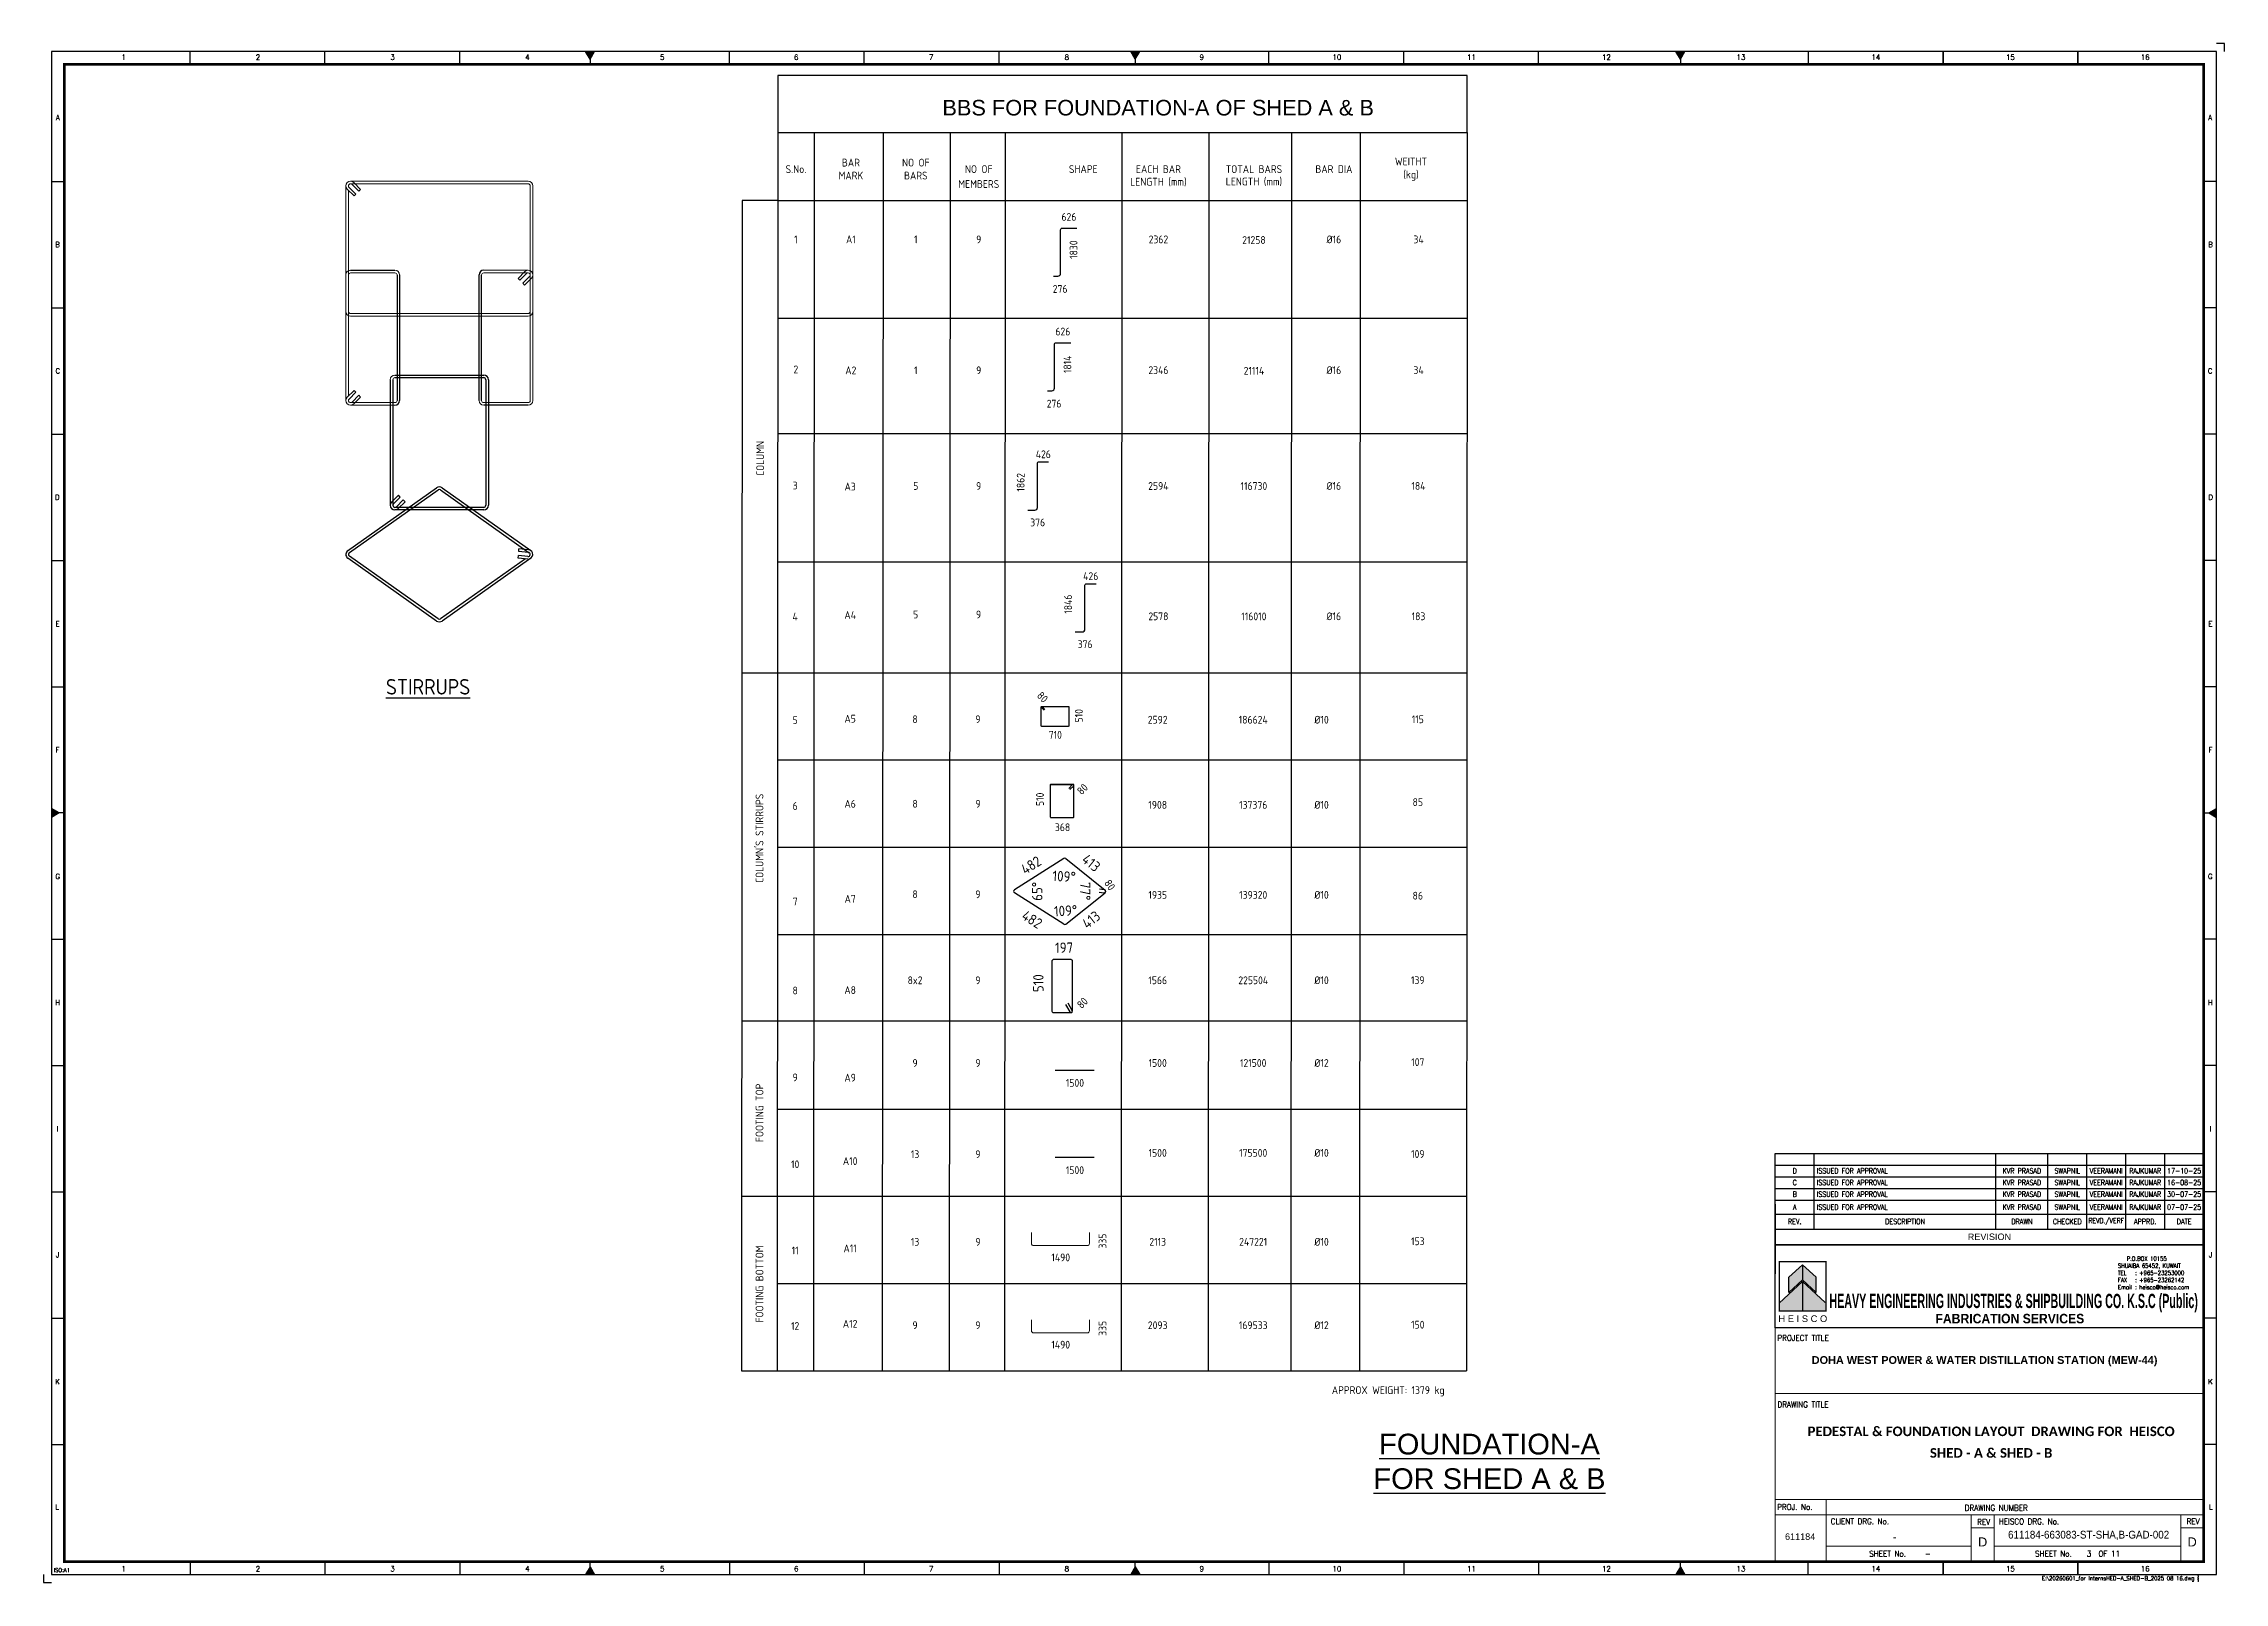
# Model space of a CAD drawing. Header units: millimetres. Extents: x -1055 to 11244, y -20673 to 2560.
# Drawn here: x 1846 to 2686, y 1149 to 1742 of the extents above; entities that cross this region are included whole.
import ezdxf
from ezdxf.enums import TextEntityAlignment as Align

# ---------------------------------------------------------------- set-up
doc = ezdxf.new("R2010")
doc.units = ezdxf.units.MM
for name, color, linetype in [('BORDER', 6, 'Continuous'), ('HEISCO', 7, 'Continuous'), ('TABLE', 4, 'Continuous')]:
    doc.layers.add(name, color=color, linetype=linetype)
doc.styles.add('ACISOTS', font='isocp.shx')
doc.styles.add('arial', font='arial.ttf')
doc.styles.add('HEISCO', font='ariblk.ttf')
doc.styles.add('HEISCO.', font='arial.ttf')
doc.styles.add('LOGO', font='ROMANS.SHX')
doc.styles.add('ROMANS', font='romans.shx', dxfattribs={"width": 0.8})
doc.styles.get("Standard").update_dxf_attribs({"font": 'arial.ttf'})

# ---------------------------------------------------------------- blocks, each defined once
blk = doc.blocks.new('A1B')
at = {"layer": 'BORDER', "color": 1}
for p, q in [((56.44, 585), (56.44, 590)), ((56.44, 585), (56.44, 590)), ((108.38, 585), (108.38, 590)), ((108.38, 585), (108.38, 590)), ((160.31, 585), (160.31, 590)), ((160.31, 585), (160.31, 590)), ((264.19, 585), (264.19, 590)), ((316.12, 585), (316.12, 590)), ((368.06, 585), (368.06, 590)), ((471.94, 585), (471.94, 590)), ((523.88, 585), (523.88, 590)), ((575.81, 585), (575.81, 590)), ((679.69, 590), (679.69, 585)), ((731.63, 590), (731.63, 585)), ((731.63, 585), (731.63, 590)), ((731.63, 590), (731.63, 585)), ((783.56, 590), (783.56, 585)), ((783.56, 585), (783.56, 590)), ((3, 539.83), (8, 539.83)), ((837, 539.83), (832, 539.83)), ((3, 491.17), (8, 491.17)), ((837, 491.17), (832, 491.17)), ((3, 442.5), (8, 442.5)), ((837, 442.5), (832, 442.5)), ((3, 393.84), (8, 393.84)), ((837, 393.84), (832, 393.84)), ((3, 345.17), (8, 345.17)), ((837, 345.17), (832, 345.17)), ((3, 247.84), (8, 247.84)), ((837, 247.84), (832, 247.84)), ((3, 199.17), (8, 199.17)), ((837, 199.17), (832, 199.17)), ((3, 150.51), (8, 150.51)), ((837, 150.51), (832, 150.51)), ((3, 101.84), (8, 101.84)), ((837, 101.84), (832, 101.84)), ((3, 53.17), (8, 53.17)), ((837, 53.17), (832, 53.17)), ((56.44, 8), (56.44, 3)), ((108.38, 8), (108.38, 3)), ((160.31, 8), (160.31, 3)), ((264.19, 8), (264.19, 3)), ((316.12, 8), (316.12, 3)), ((368.06, 8), (368.06, 3)), ((471.94, 8), (471.94, 3)), ((523.88, 8), (523.88, 3)), ((575.81, 8), (575.81, 3)), ((679.69, 3), (679.69, 8)), ((731.63, 3), (731.63, 8)), ((731.63, 8), (731.63, 3)), ((731.63, 3), (731.63, 8)), ((783.56, 3), (783.56, 8)), ((783.56, 8), (783.56, 3))]:
    blk.add_line(p, q, dxfattribs=at)
at = {"layer": 'BORDER'}
for p, q in [((210.5, 587), (208.77, 590)), ((210.5, 590), (210.5, 585)), ((210.5, 587), (212.23, 590)), ((420.5, 587), (418.77, 590)), ((420.5, 590), (420.5, 585)), ((420.5, 587), (422.23, 590)), ((630.5, 587), (628.77, 590)), ((630.5, 590), (630.5, 585)), ((630.5, 587), (632.23, 590)), ((210.5, 588), (210.5, 585)), ((210.5, 588), (210.5, 585)), ((420.5, 588), (420.5, 585)), ((6, 296.5), (3, 298.23)), ((8, 296.5), (3, 296.5)), ((6, 296.5), (3, 294.77)), ((832, 296.5), (837, 296.5)), ((834, 296.5), (837, 298.23)), ((834, 296.5), (837, 294.77)), ((210.5, 6), (208.77, 3)), ((210.5, 5), (210.5, 8)), ((210.5, 5), (210.5, 8)), ((210.5, 3), (210.5, 8)), ((210.5, 6), (212.23, 3)), ((420.5, 6), (418.77, 3)), ((420.5, 5), (420.5, 8)), ((420.5, 3), (420.5, 8)), ((420.5, 6), (422.23, 3)), ((630.5, 6), (628.77, 3)), ((630.5, 3), (630.5, 8)), ((630.5, 6), (632.23, 3))]:
    blk.add_line(p, q, dxfattribs=at)
blk.add_lwpolyline([(837, 3), (837, 590), (3, 590), (3, 3)], close=True, dxfattribs=at)
at = {"layer": 'BORDER', "color": 1}
for points in [[(840, 590), (840, 593), (837, 593)], [(0, 3), (0, 0), (3, 0)]]:
    blk.add_lwpolyline(points, dxfattribs=at)
at = {"layer": 'BORDER', "const_width": 1}
blk.add_lwpolyline([(8, 8), (832, 8), (832, 585), (8, 585)], close=True, dxfattribs=at)
at = {"layer": 'BORDER'}
for points in [[(212.23, 590), (208.77, 590), (210.5, 587)], [(422.23, 590), (418.77, 590), (420.5, 587)], [(632.23, 590), (628.77, 590), (630.5, 587)], [(3, 298.23), (3, 294.77), (6, 296.5)], [(837, 298.23), (837, 294.77), (834, 296.5)], [(212.23, 3), (208.77, 3), (210.5, 6)], [(422.23, 3), (418.77, 3), (420.5, 6)], [(632.23, 3), (628.77, 3), (630.5, 6)]]:
    blk.add_solid(points, dxfattribs=at)
at = {"color": 11, "insert": (830.38, 1.34), "char_height": 1.5, "width": 401.355, "attachment_point": 6, "style": 'ROMANS'}
blk.add_mtext('{\\W1;\\C1;E:\\20260601_for Interns\\SHED-A_SHED-B_2025 08 16.dwg }', dxfattribs=at)
at = {"layer": 'BORDER', "color": 1, "style": 'ROMANS'}
for s, height, p in [('1', 2, (30.81, 586.75)), ('2', 2, (82.56, 586.75)), ('3', 2, (134.41, 586.75)), ('4', 2, (186.37, 586.75)), ('5', 2, (238.32, 586.75)), ('6', 2, (289.89, 586.75)), ('7', 2, (341.88, 586.75)), ('8', 2, (394.13, 586.75)), ('9', 2, (446.1, 586.75)), ('10', 2, (498.13, 586.75)), ('11', 2, (549.97, 586.75)), ('12', 2, (601.96, 586.75)), ('13', 2, (653.79, 586.75)), ('14', 2, (705.77, 586.75)), ('15', 2, (757.56, 586.75)), ('16', 2, (809.48, 586.75)), ('A', 2, (5.48, 563.52)), ('A', 2, (834.52, 563.52)), ('B', 2, (5.35, 514.55)), ('B', 2, (834.65, 514.55)), ('C', 2, (5.49, 465.84)), ('C', 2, (834.51, 465.84)), ('D', 2, (5.25, 417.17)), ('D', 2, (834.75, 417.17)), ('E', 2, (5.39, 368.4)), ('E', 2, (834.61, 368.4)), ('F', 2, (5.34, 319.81)), ('F', 2, (834.66, 319.81)), ('G', 2, (5.44, 271.07)), ('G', 2, (834.56, 271.07)), ('H', 2, (5.43, 222.46)), ('H', 2, (834.57, 222.46)), ('I', 2, (5.31, 173.82)), ('I', 2, (834.69, 173.82)), ('J', 2, (5.33, 125.23)), ('J', 2, (834.67, 125.23)), ('K', 2, (5.38, 76.36)), ('K', 2, (834.62, 76.36)), ('L', 2, (5.2, 28.07)), ('L', 2, (834.8, 28.07)), ('ISO:A1', 1.5, (7.03, 4)), ('1', 2, (30.81, 4.25)), ('2', 2, (82.56, 4.25)), ('3', 2, (134.41, 4.25)), ('4', 2, (186.37, 4.25)), ('5', 2, (238.32, 4.25)), ('6', 2, (289.89, 4.25)), ('7', 2, (341.88, 4.25)), ('8', 2, (394.13, 4.25)), ('9', 2, (446.1, 4.25)), ('10', 2, (498.13, 4.25)), ('11', 2, (549.97, 4.25)), ('12', 2, (601.96, 4.25)), ('13', 2, (653.79, 4.25)), ('14', 2, (705.77, 4.25)), ('15', 2, (757.56, 4.25)), ('16', 2, (809.48, 4.25))]:
    blk.add_text(s, height=height, dxfattribs=at).set_placement(p, align=Align.CENTER)
blk = doc.blocks.new('A$7E97AAC96A')
at = {"color": 50, "lineweight": 0}
for p, q in [((1.8, 52), (70.2, 52)), ((1.8, 51), (70.2, 51)), ((2.37, 50.77), (4.98, 48.15)), ((3.07, 51.47), (5.69, 48.86)), ((0, 50.2), (0, 1.8)), ((0.53, 48.93), (3.14, 46.31)), ((1, 1.8), (1, 48.45)), ((1.23, 49.63), (3.85, 47.02)), ((3.14, 46.31), (3.85, 47.02)), ((4.98, 48.15), (5.69, 48.86)), ((71, 1.8), (71, 50.2)), ((72, 1.8), (72, 50.2)), ((1.8, 1), (70.2, 1)), ((1.8, 0), (70.2, 0))]:
    blk.add_line(p, q, dxfattribs=at)
at = {"color": 50, "lineweight": 0, "extrusion": (0, 0, -1)}
for centre, radius, start, end in [((-1.8, 50.2), 1.8, 315, 135), ((-1.8, 50.2), 0.8, 315, 135), ((-70.2, 50.2), 1.8, 90, 180), ((-70.2, 50.2), 0.8, 90, 180)]:
    blk.add_arc(centre, radius, start, end, dxfattribs=at)
at = {"color": 50, "lineweight": 0}
for centre, radius, start, end in [((1.8, 1.8), 1.8, 180, 270), ((1.8, 1.8), 0.8, 180, 270), ((70.2, 1.8), 0.8, 270, 0), ((70.2, 1.8), 1.8, 270, 0)]:
    blk.add_arc(centre, radius, start, end, dxfattribs=at)
blk = doc.blocks.new('A$7E97AA126EF')
at = {"color": 3}
for p, q in [((0.65, 27.39), (34.96, 51.67)), ((1.41, 26.7), (35.54, 50.85)), ((36.46, 50.85), (70.66, 26.65)), ((37.04, 51.67), (71.24, 27.47)), ((35.54, 1.15), (1.34, 25.35)), ((66.36, 24.53), (66.45, 25.53)), ((70.13, 25.2), (66.45, 25.53)), ((66.59, 27.12), (66.67, 28.12)), ((70.27, 26.8), (66.59, 27.12)), ((70.36, 27.79), (66.67, 28.12)), ((34.96, 0.33), (0.76, 24.53)), ((69.16, 24.28), (36.46, 1.15)), ((71.24, 24.53), (37.04, 0.33)), ((70.04, 24.21), (66.36, 24.53))]:
    blk.add_line(p, q, dxfattribs=at)
for centre, radius, start, end in [((36, 50.2), 1.8, 54.71669, 125.29028), ((36, 50.2), 0.8, 54.71669, 125.29028), ((1.8, 26), 1.8, 120.97914, 234.71669), ((1.8, 26), 0.8, 118.82166, 234.76902), ((70.2, 26), 1.8, 265, 85), ((70.2, 26), 0.8, 265, 85), ((36, 1.8), 1.8, 234.70972, 305.28331), ((36, 1.8), 0.8, 234.71669, 305.48653)]:
    blk.add_arc(centre, radius, start, end, dxfattribs=at)
blk = doc.blocks.new('A$7E97AA1C337D')
at = {"color": 4, "lineweight": 0}
for p, q in [((18.9, 52), (1.8, 52)), ((18.9, 51), (1.8, 51)), ((17.63, 51.47), (15.01, 48.86)), ((18.33, 50.77), (15.72, 48.15)), ((15.72, 48.15), (15.01, 48.86)), ((19.47, 49.63), (16.85, 47.02)), ((17.56, 46.31), (16.85, 47.02)), ((20.17, 48.93), (17.56, 46.31)), ((19.7, 1.8), (19.7, 48.45)), ((20.7, 50.2), (20.7, 1.8)), ((18.9, 1), (1.8, 1))]:
    blk.add_line(p, q, dxfattribs=at)
at = {"color": 4}
for p, q in [((0, 1.8), (0, 50.2)), ((1, 1.8), (1, 50.2)), ((18.9, 0), (1.8, 0))]:
    blk.add_line(p, q, dxfattribs=at)
blk.add_arc((1.8, 50.2), 1.8, 90, 180, dxfattribs=at)
at = {"color": 4, "lineweight": 0}
for centre, radius, start, end in [((1.8, 50.2), 0.8, 90, 180), ((1.8, 1.8), 1.8, 180, 270), ((1.8, 1.8), 0.8, 180, 270), ((18.9, 1.8), 0.8, 270, 0), ((18.9, 1.8), 1.8, 270, 0)]:
    blk.add_arc(centre, radius, start, end, dxfattribs=at)
at = {"color": 4, "lineweight": 0, "extrusion": (0, 0, -1)}
for radius in [1.8, 0.8]:
    blk.add_arc((-18.9, 50.2), radius, 45, 225, dxfattribs=at)
blk = doc.blocks.new('A$7E97AA2283C4')
at = {"color": 1}
for p, q in [((1.8, 52), (36, 52)), ((1.8, 51), (36, 51)), ((0, 50.2), (0, 1.8)), ((1, 50.2), (1, 1.8)), ((36.8, 50.2), (36.8, 1.8)), ((37.8, 50.2), (37.8, 1.8)), ((0.53, 3.07), (3.14, 5.69)), ((1.23, 2.37), (3.85, 4.98)), ((36, 1), (1.8, 1)), ((36, 0), (1.8, 0)), ((2.37, 1.23), (4.98, 3.85)), ((3.07, 0.53), (5.69, 3.14)), ((3.85, 4.98), (3.14, 5.69)), ((5.69, 3.14), (4.98, 3.85))]:
    blk.add_line(p, q, dxfattribs=at)
at = {"color": 1, "lineweight": 0}
for radius in [1.8, 0.8]:
    blk.add_arc((1.8, 50.2), radius, 90, 180, dxfattribs=at)
at = {"color": 1}
for centre, radius, start, end in [((36, 50.2), 1.8, 0, 90), ((36, 50.2), 0.8, 0, 90), ((1.8, 1.8), 1.8, 135, 315), ((1.8, 1.8), 0.8, 135, 315), ((36, 1.8), 1.8, 270, 0), ((36, 1.8), 0.8, 270, 0)]:
    blk.add_arc(centre, radius, start, end, dxfattribs=at)
blk = doc.blocks.new('A$C61D9601B')
at = {"layer": 'HEISCO'}
for color, points in [(34, [(5.84, -8.9), (5.84, -15.38), (11.66, -10.02), (11.66, -3.54)]), (40, [(11.66, -3.54), (11.66, -10.02), (17.48, -15.38), (17.48, -8.9)]), (142, [(1.66, -19.99), (1.66, -23.3), (11.66, -23.3), (11.66, -10.78)]), (138, [(11.66, -10.78), (11.66, -23.3), (21.66, -23.3), (21.66, -19.99)])]:
    blk.add_hatch(color=color, dxfattribs=at).paths.add_polyline_path(points)
blk.add_line((11.66, -10.78), (11.66, -23.3))
blk.add_line((11.66, -10.78), (11.66, -23.3))
at = {"layer": 'HEISCO', "color": 142, "true_color": 0x00a8e1}
blk.add_line((11.66, -10.78), (1.66, -19.99), dxfattribs=at)
at = {"layer": 'HEISCO', "color": 138, "true_color": 0x004961}
for q in [(11.66, -23.3), (21.38, -19.73), (11.66, -23.3)]:
    blk.add_line((11.66, -10.78), q, dxfattribs=at)
at = {"layer": 'HEISCO', "color": 142, "true_color": 0x00a8e1, "const_width": 0.559}
blk.add_lwpolyline([(21.66, -23.3), (21.66, -2.17), (1.66, -2.17), (1.66, -23.3)], close=True, dxfattribs=at)
at = {"layer": 'HEISCO', "color": 34, "true_color": 0xa85400}
blk.add_lwpolyline([(5.84, -8.9), (11.66, -3.54), (11.66, -10.02), (5.84, -15.38)], close=True, dxfattribs=at)
at = {"layer": 'HEISCO', "color": 40, "true_color": 0xffc038}
blk.add_lwpolyline([(17.48, -8.9), (11.66, -3.54), (11.66, -10.02), (17.48, -15.38)], close=True, dxfattribs=at)
at = {"layer": 'HEISCO', "color": 7, "linetype": 'Continuous', "style": 'HEISCO.'}
blk.add_text('H E I S C O', height=2.8666, dxfattribs=at).set_placement((11.77, -26.65), align=Align.MIDDLE_CENTER)
blk = doc.blocks.new('165-HEISCO')
at = {"layer": 'HEISCO', "color": 6}
blk.add_lwpolyline([(0, 32), (165, 32), (165, 0), (0, 0)], close=True, dxfattribs=at)
at = {"layer": 'HEISCO', "xscale": 0.9, "yscale": 0.9, "zscale": 0.9}
blk.add_blockref('A$C61D9601B', (0.03, 27.46), dxfattribs=at)
at = {"layer": 'HEISCO', "color": 7, "linetype": 'ByBlock', "style": 'HEISCO', "width": 0.471616}
blk.add_text('HEAVY ENGINEERING INDUSTRIES & SHIPBUILDING CO. K.S.C (Public)', height=5.5, dxfattribs=at).set_placement((20.87, 7.57), (162.79, 7.57), align=Align.FIT)
at = {"layer": 'HEISCO', "color": 7, "linetype": 'ByBlock', "style": 'HEISCO', "width": 0.8}
blk.add_text('FABRICATION SERVICES', height=3.6667, dxfattribs=at).set_placement((90.37, 3.51), align=Align.MIDDLE_CENTER)
at = {"layer": 'HEISCO', "color": 3, "insert": (131.98, 27.45), "char_height": 1.65, "width": 30.9183, "attachment_point": 1, "style": 'LOGO'}
blk.add_mtext('\\pxsm1,ql;   {\\W0.9;P.O.BOX 10155\\P\\pt3,4;SHUAIBA 65452, KUWAIT \\P\\pt4;TEL^I: +965-23253000 \\PFAX^I: +965-23262142 \\PEmail^I: heisco@heisco.com}', dxfattribs=at)
blk = doc.blocks.new('*T29013')
at = {"layer": 'TABLE', "color": 4}
for p, q in [((0, 35.16), (165, 35.16)), ((0, 0), (0, 35.16)), ((15, 6), (15, 35.16)), ((85, 6), (85, 35.16)), ((105, 6), (105, 35.16)), ((120, 6), (120, 35.16)), ((135, 6), (135, 35.16)), ((150, 6), (150, 35.16)), ((165, 0), (165, 35.16)), ((0, 11.77), (165, 11.77)), ((0, 6), (15, 6)), ((0, 0), (165, 0))]:
    blk.add_line(p, q, dxfattribs=at)
at = {"layer": 'TABLE', "color": 8}
for p, q in [((0, 30.66), (165, 30.66)), ((0, 26.16), (165, 26.16)), ((0, 21.66), (165, 21.66)), ((0, 17.16), (165, 17.16))]:
    blk.add_line(p, q, dxfattribs=at)
at = {"layer": 'TABLE', "color": 0, "lineweight": -2}
blk.add_line((15, 6), (165, 6), dxfattribs=at)
at = {"layer": 'TABLE', "color": 7}
for s, insert, char_height, width, attachment_point, style in [('D', (7.5, 28.41), 2, 13, 5, 'ROMANS'), ('ISSUED FOR APPROVAL', (16, 28.41), 2, 68, 4, 'ROMANS'), ('KVR PRASAD', (95, 28.41), 2, 18, 5, 'ROMANS'), ('SWAPNIL', (112.5, 28.41), 2, 13, 5, 'ROMANS'), ('VEERAMANI', (127.5, 28.41), 2, 13, 5, 'ROMANS'), ('RAJKUMAR', (142.5, 28.41), 2, 13, 5, 'ROMANS'), ('17-10-25', (157.5, 28.41), 2, 13, 5, 'ROMANS'), ('C', (7.5, 23.91), 2, 13, 5, 'ROMANS'), ('B', (7.5, 19.41), 2, 13, 5, 'ROMANS'), ('ISSUED FOR APPROVAL', (16, 23.91), 2, 68, 4, 'ROMANS'), ('ISSUED FOR APPROVAL', (16, 19.41), 2, 68, 4, 'ROMANS'), ('KVR PRASAD', (95, 23.91), 2, 18, 5, 'ROMANS'), ('KVR PRASAD', (95, 19.41), 2, 18, 5, 'ROMANS'), ('SWAPNIL', (112.5, 23.91), 2, 13, 5, 'ROMANS'), ('SWAPNIL', (112.5, 19.41), 2, 13, 5, 'ROMANS'), ('VEERAMANI', (127.5, 23.91), 2, 13, 5, 'ROMANS'), ('VEERAMANI', (127.5, 19.41), 2, 13, 5, 'ROMANS'), ('RAJKUMAR', (142.5, 23.91), 2, 13, 5, 'ROMANS'), ('RAJKUMAR', (142.5, 19.41), 2, 13, 5, 'ROMANS'), ('30-07-25', (157.5, 19.41), 2, 13, 5, 'ROMANS'), ('16-08-25', (157.5, 23.91), 2, 13, 5, 'ROMANS'), ('{\\W0.9;REV.}', (7.5, 8.89), 2, 13, 5, 'ROMANS'), ('{\\W0.9;DESCRIPTION}', (50, 8.89), 2, 68, 5, 'ROMANS'), ('{\\W0.9;DRAWN}', (95, 8.89), 2, 18, 5, 'ROMANS'), ('{\\W0.9;CHECKED}', (112.5, 8.89), 2, 13, 5, 'ROMANS'), ('{\\W0.7;REVD./VERF}', (127.5, 8.89), 2, 13, 5, 'ROMANS'), ('{\\W0.9;APPRD.}', (142.5, 8.89), 2, 13, 5, 'ROMANS'), ('{\\W0.9;DATE}', (157.5, 8.89), 2, 13, 5, 'ROMANS'), ('{\\C7;REVISION}', (82.5, 3), 2.5, 163, 5, 'arial')]:
    blk.add_mtext(s, dxfattribs=dict(at, insert=insert, char_height=char_height, width=width, attachment_point=attachment_point, style=style))
at = {"layer": 'TABLE', "color": 3, "char_height": 2, "style": 'ROMANS'}
for s, insert, width, attachment_point in [('A', (7.5, 14.46), 13, 5), ('ISSUED FOR APPROVAL', (16, 14.46), 68, 4), ('KVR PRASAD', (95, 14.46), 18, 5), ('SWAPNIL', (112.5, 14.46), 13, 5), ('VEERAMANI', (127.5, 14.46), 13, 5), ('RAJKUMAR', (142.5, 14.46), 13, 5), ('07-07-25', (157.5, 14.46), 13, 5)]:
    blk.add_mtext(s, dxfattribs=dict(at, insert=insert, width=width, attachment_point=attachment_point))

msp = doc.modelspace()

# ---------------------------------------------------------------- linework, layer by layer
for p, q in [((2128.630227, 1707.533844), (2128.342743, 1230.368753)), ((2128.630227, 1707.533844), (2394.095188, 1707.533844)), ((2142.589138, 1707.533844), (2142.301654, 1230.368753)), ((2169.111068, 1707.533844), (2168.823584, 1230.368753)), ((2194.935054, 1707.533844), (2194.64757, 1230.368753)), ((2216.170557, 1707.533844), (2215.883073, 1230.368753)), ((2261.108597, 1707.533844), (2260.821113, 1230.368753)), ((2294.59011, 1707.533844), (2294.302626, 1230.368753)), ((2326.43798, 1707.533844), (2326.150496, 1230.368753)), ((2352.95991, 1707.533844), (2352.672426, 1230.368753)), ((2394.095188, 1707.533844), (2393.807704, 1230.368753)), ((2114.857068, 1681.360886), (2114.569584, 1230.368753)), ((2128.630227, 1681.360886), (2114.857068, 1681.360886)), ((2128.630227, 1681.360886), (2394.095188, 1681.360886)), ((2128.604805, 1636.059639), (2394.069767, 1636.059639)), ((2128.604805, 1591.60706), (2394.069767, 1591.60706)), ((2128.604805, 1542.080614), (2394.069767, 1542.080614)), ((2114.569584, 1499.413049), (2393.807704, 1499.413049)), ((2128.342743, 1465.782512), (2393.807704, 1465.782512)), ((2128.342743, 1432.151975), (2393.807704, 1432.151975)), ((2238.804576, 1427.788787), (2219.704576, 1415.688787)), ((2239.558889, 1427.746935), (2254.658889, 1415.646935)), ((2238.804576, 1402.490609), (2219.704576, 1414.590609)), ((2239.558889, 1402.532461), (2254.658889, 1414.632461)), ((2254.195777, 1414.492172), (2252.354765, 1414.653239)), ((2254.309079, 1415.787225), (2252.468067, 1415.948292)), ((2128.342743, 1398.521438), (2393.807704, 1398.521438)), ((2114.569584, 1365.201694), (2393.807704, 1365.201694)), ((2235.441272, 1346.27763), (2250.441272, 1346.27763)), ((2128.342743, 1331.260364), (2393.807704, 1331.260364)), ((2235.441272, 1312.647093), (2250.441272, 1312.647093)), ((2114.569584, 1297.629827), (2393.807704, 1297.629827)), ((2128.342743, 1263.99929), (2393.807704, 1263.99929)), ((2114.569584, 1230.368753), (2393.807704, 1230.368753))]:
    msp.add_line(p, q)
at = {"color": 3}
for p, q in [((2230.135827, 1486.041903), (2231.193088, 1484.984643)), ((2230.411599, 1486.317675), (2231.468859, 1485.260414))]:
    msp.add_line(p, q, dxfattribs=at)
msp.add_lwpolyline([(2394.095188, 1729.580864), (2128.630227, 1729.580864), (2128.630227, 1707.533844), (2394.095188, 1707.533844)], close=True)
for points in [[(2234.76381, 1652.24343), (2236.48381, 1652.24343, 0.4142135624), (2237.52381, 1653.28343), (2237.52381, 1670.12343, -0.4142135624), (2238.10381, 1670.70343), (2243.78381, 1670.70343)], [(2232.408747, 1608.054153), (2234.128747, 1608.054153, 0.4142135624), (2235.168747, 1609.094153), (2235.168747, 1625.934153, -0.4142135624), (2235.748747, 1626.514153), (2241.428747, 1626.514153)], [(2224.873199, 1562.051231), (2227.593199, 1562.051231, 0.4142135624), (2228.633199, 1563.091231), (2228.633199, 1580.091231, -0.4142135624), (2229.213199, 1580.671231), (2232.893199, 1580.671231)], [(2243.142353, 1515.092823), (2245.862353, 1515.092823, 0.4142135624), (2246.902353, 1516.132823), (2246.902353, 1533.132823, -0.4142135624), (2247.482353, 1533.712823), (2251.162353, 1533.712823)]]:
    msp.add_lwpolyline(points, format="xyb")
at = {"color": 3, "extrusion": (0, 0, -1)}
msp.add_lwpolyline([(-2230.273713, 1478.724789, 0.4142135624), (-2230.078713, 1478.919789), (-2230.078713, 1486.179789, 0.4142135624), (-2230.273713, 1486.374789), (-2240.533713, 1486.374789, 0.4142135624), (-2240.728713, 1486.179789), (-2240.728713, 1478.919789, 0.4142135624), (-2240.533713, 1478.724789)], format="xyb", close=True, dxfattribs=at)
at = {"color": 3}
for points in [[(2233.800666, 1456.361531), (2242.350666, 1456.361531), (2233.800666, 1456.361531, 0.4142135624), (2233.475666, 1456.036531), (2233.475666, 1443.936531, 0.4142135624), (2233.800666, 1443.611531), (2242.350666, 1443.611531, 0.4142135624), (2242.675666, 1443.936531), (2242.675666, 1456.036531)], [(2241.130906, 1454.357153), (2242.580475, 1455.806722, 1), (2242.120856, 1456.266341), (2240.671287, 1454.816772)]]:
    msp.add_lwpolyline(points, format="xyb", dxfattribs=at)
at = {"color": 6}
for points in [[(2242.07924, 1368.956369), (2242.07924, 1388.316369, 0.4142135624), (2241.55924, 1388.836369), (2234.71924, 1388.836369, 0.4142135624), (2234.19924, 1388.316369), (2234.19924, 1368.956369, 0.4142135624), (2234.71924, 1368.436369), (2241.55924, 1368.436369)], [(2239.468907, 1371.536933), (2241.108907, 1368.696369, 1), (2242.009573, 1369.216369), (2240.369573, 1372.056933)]]:
    msp.add_lwpolyline(points, format="xyb", dxfattribs=at)
at = {"color": 113, "lineweight": 0}
for points in [[(2226.264159, 1283.640235), (2226.264159, 1279.440235, 0.4142135624), (2227.089159, 1278.615235), (2247.789159, 1278.615235, 0.4142135624), (2248.614159, 1279.440235), (2248.614159, 1283.640235)], [(2226.264159, 1250.009698), (2226.264159, 1245.809698, 0.4142135624), (2227.089159, 1244.984698), (2247.789159, 1244.984698, 0.4142135624), (2248.614159, 1245.809698), (2248.614159, 1250.009698)]]:
    msp.add_lwpolyline(points, format="xyb", dxfattribs=at)
at = {"color": 3, "extrusion": (0, 0, -1)}
msp.add_arc((-2230.273713, 1486.179789), 0.195, 315, 135, dxfattribs=at)
for centre, start, end in [((2239.152428, 1427.239698), 51.293948189, 122.354579603), ((2220.052428, 1415.139698), 122.354579604, 237.645420397), ((2254.252428, 1415.139698), 265, 85), ((2239.152428, 1403.039698), 237.645420397, 308.706051811)]:
    msp.add_arc(centre, 0.65, start, end)
at = {"layer": 'BORDER'}
for p, q in [((2512.791163, 1314.174892), (2677.791163, 1314.174892)), ((2512.791163, 1294.550858), (2512.791163, 1267.810147)), ((2677.791163, 1294.550858), (2677.791163, 1267.810147)), ((2512.791163, 1278.987985), (2677.791163, 1278.987985))]:
    msp.add_line(p, q, dxfattribs=at)
at = {"layer": 'BORDER', "color": 8, "lineweight": 0}
for p, q in [((2588.277058, 1169.838959), (2597.094943, 1169.838959)), ((2668.973278, 1169.838959), (2677.791163, 1169.838959))]:
    msp.add_line(p, q, dxfattribs=at)
at = {"layer": 'BORDER', "color": 6, "lineweight": 0}
msp.add_lwpolyline([(2512.791163, 1246.987985), (2677.791163, 1246.987985), (2677.791163, 1156.838959), (2512.791163, 1156.838959)], close=True, dxfattribs=at)
for points in [[(2512.791163, 1221.639762), (2677.791163, 1221.639762)], [(2512.791163, 1180.838959), (2677.791163, 1180.838959)], [(2532.457904, 1180.838959), (2532.457904, 1156.838959)], [(2512.791163, 1174.838959), (2677.791163, 1174.838959)], [(2588.277058, 1174.838959), (2588.277058, 1156.838959)], [(2597.094943, 1174.838959), (2597.094943, 1156.838959)], [(2668.973278, 1174.838959), (2668.973278, 1156.838959)]]:
    msp.add_lwpolyline(points, dxfattribs=at)
at = {"layer": 'BORDER', "color": 8, "lineweight": 0}
for points in [[(2532.457904, 1162.838959), (2588.277058, 1162.838959)], [(2597.094943, 1162.838959), (2668.973278, 1162.838959)]]:
    msp.add_lwpolyline(points, dxfattribs=at)

# ---------------------------------------------------------------- block references
for name, p in [('A1B', (1845.791163, 1148.838959)), ('*T29013', (2512.791163, 1279.016797))]:
    msp.add_blockref(name, p)
at = {"color": 1}
for name, p in [('A$7E97AAC96A', (1962.212274, 1636.803818)), ('A$7E97AA1C337D', (2013.512274, 1602.488346)), ('A$7E97AA2283C4', (1979.312274, 1562.111543)), ('A$7E97AA126EF', (1962.212274, 1518.989347))]:
    msp.add_blockref(name, p, dxfattribs=at)
at = {"color": 1, "rotation": 180}
msp.add_blockref('A$7E97AA1C337D', (1982.912274, 1654.488346), dxfattribs=at)
at = {"layer": 'HEISCO'}
msp.add_blockref('165-HEISCO', (2512.791163, 1246.987985), dxfattribs=at)

# ---------------------------------------------------------------- texts
at = {"width": 225.35033557, "attachment_point": 5}
for s, insert, char_height in [('BBS FOR FOUNDATION-A OF SHED A & B', (2275.101769, 1717.099802), 6), ('{\\LFOUNDATION-A\\PFOR SHED A & B}', (2402.708376, 1195.41534), 8)]:
    msp.add_mtext(s, dxfattribs=dict(at, insert=insert, char_height=char_height))
at = {"attachment_point": 5, "style": 'ACISOTS'}
for s, insert, char_height in [('BAR\\PMARK', (2156.750754, 1693.469419), 3), ('NO OF\\PBARS', (2181.744474, 1693.469419), 3), ('S.No.', (2135.573511, 1693.469419), 3), ('{\\LSTIRRUPS}', (1993.893475, 1493.966749), 6), ('197', (2238.833842, 1393.435884), 4), ('1500', (2243.048097, 1341.341601), 3), ('1490', (2237.572677, 1274.080528), 3), ('1490', (2237.572677, 1240.449991), 3)]:
    msp.add_mtext(s, dxfattribs=dict(at, insert=insert, char_height=char_height))
at = {"char_height": 3, "width": 29.29783667, "attachment_point": 5, "style": 'ACISOTS'}
for s, insert in [('WEITHT\\P(kg)', (2372.476106, 1693.469419)), ('MEMBERS', (2205.984666, 1687.729255)), ('NO OF', (2205.984666, 1693.469419)), ('SHAPE', (2246.235188, 1693.469419)), ('LENGTH (mm)', (2275.203306, 1688.465573)), ('EACH BAR', (2275.203306, 1693.469419)), ('TOTAL BARS', (2311.99348, 1693.469419)), ('LENGTH (mm)', (2311.99348, 1688.564062)), ('BAR DIA', (2342.788218, 1693.469419)), ('%%C10', (2338.038987, 1448.469391))]:
    msp.add_mtext(s, dxfattribs=dict(at, insert=insert))
at = {"color": 3, "char_height": 3, "attachment_point": 5, "style": 'ACISOTS'}
for s, insert in [('626', (2240.732762, 1675.055639)), ('1', (2135.573511, 1666.389648)), ('A1', (2156.750754, 1666.389648)), ('1', (2181.744474, 1666.389648)), ('21258', (2311.99348, 1666.141457)), ('276', (2237.345255, 1647.280076)), ('626', (2238.377699, 1630.866362)), ('2', (2135.54809, 1616.286209)), ('A2', (2156.725332, 1615.910365)), ('1', (2181.744474, 1615.946547)), ('276', (2234.990193, 1603.090799)), ('426', (2230.856604, 1583.574182)), ('3', (2135.286027, 1571.521397)), ('A3', (2156.463269, 1571.107962)), ('5', (2181.719053, 1571.363436)), ('376', (2228.703549, 1557.319936)), ('426', (2249.125758, 1536.615773)), ('4', (2135.286027, 1521.014273)), ('A4', (2156.463269, 1521.632403)), ('5', (2181.689214, 1521.836989)), ('376', (2246.972703, 1510.361527)), ('5', (2135.286027, 1481.126281)), ('A5', (2156.463269, 1481.676335)), ('8', (2181.45699, 1481.464081)), ('710', (2235.483458, 1475.466804)), ('6', (2135.286027, 1448.037021)), ('A6', (2156.463269, 1448.874758)), ('8', (2181.45699, 1448.908604)), ('368', (2238.273568, 1439.837889)), ('7', (2135.286027, 1411.206842)), ('A7', (2156.463269, 1412.264186)), ('8', (2181.45699, 1414.011741)), ('8', (2135.286027, 1376.917486)), ('A8', (2156.463269, 1377.096403)), ('8x2', (2181.45699, 1380.871815)), ('9', (2135.286027, 1343.453211)), ('A9', (2156.463269, 1343.347107)), ('9', (2181.45699, 1348.99813)), ('10', (2135.286027, 1309.961233)), ('A10', (2156.463269, 1311.198395)), ('13', (2181.45699, 1313.830347)), ('1500', (2243.048097, 1307.711065)), ('11', (2135.286027, 1276.740657)), ('A11', (2156.443008, 1277.567858)), ('13', (2181.45699, 1280.081052)), ('12', (2135.286027, 1247.645826)), ('A12', (2156.443008, 1248.473028)), ('9', (2181.45699, 1247.93234))]:
    msp.add_mtext(s, dxfattribs=dict(at, insert=insert))
for s, insert, width in [('9', (2205.984666, 1666.389648), 29.29783667), ('2362', (2275.203306, 1666.389648), 40.77226082), ('%%C16', (2342.788218, 1666.389648), 29.29783667), ('34', (2375.391021, 1666.389648), 29.29783667), ('9', (2205.984666, 1615.946547), 29.29783667), ('2346', (2275.203306, 1616.001398), 88.34876826), ('21114', (2311.99348, 1615.753207), 29.29783667), ('%%C16', (2342.788218, 1616.001398), 29.29783667), ('34', (2375.391021, 1616.001398), 29.29783667), ('9', (2205.959245, 1571.363436), 29.29783667), ('2594', (2275.177885, 1571.363436), 40.77226082), ('116730', (2311.968059, 1571.336681), 29.29783667), ('%%C16', (2342.762797, 1571.363436), 29.29783667), ('184', (2375.3656, 1571.363436), 29.29783667), ('9', (2205.929406, 1521.836989), 29.29783667), ('2578', (2275.177885, 1521.135771), 40.77226082), ('116010', (2311.968059, 1521.109016), 29.29783667), ('%%C16', (2342.762797, 1521.135771), 29.29783667), ('183', (2375.3656, 1521.135771), 29.29783667), ('9', (2205.697182, 1481.464081), 29.29783667), ('2592', (2274.915822, 1481.286172), 29.29783667), ('186624', (2311.705996, 1481.286172), 29.29783667), ('%%C10', (2338.038987, 1481.286172), 29.29783667), ('115', (2375.103537, 1481.448885), 29.29783667), ('9', (2205.697182, 1448.908604), 29.29783667), ('1908', (2274.915822, 1448.469391), 29.29783667), ('137376', (2311.705996, 1448.469391), 29.29783667), ('85', (2375.103537, 1449.539063), 29.29783667), ('9', (2205.697182, 1414.011741), 29.29783667), ('1935', (2274.915822, 1413.770133), 29.29783667), ('139320', (2311.705996, 1413.770133), 29.29783667), ('%%C10', (2338.038987, 1413.770133), 29.29783667), ('86', (2375.103537, 1413.47264), 29.29783667), ('9', (2205.697182, 1380.871815), 29.29783667), ('1566', (2274.915822, 1380.871815), 1.92332119), ('225504', (2311.705996, 1380.871815), 29.29783667), ('%%C10', (2338.038987, 1380.871815), 29.29783667), ('139', (2375.103537, 1380.911513), 29.29783667), ('9', (2205.697182, 1348.99813), 29.29783667), ('1500', (2274.915822, 1348.99813), 29.29783667), ('121500', (2311.705996, 1348.99813), 29.29783667), ('%%C12', (2338.038987, 1348.99813), 29.29783667), ('107', (2375.103537, 1349.348622), 29.29783667), ('9', (2205.697182, 1313.830347), 29.29783667), ('1500', (2274.915822, 1314.346657), 29.29783667), ('175500', (2311.705996, 1314.346657), 29.29783667), ('%%C10', (2338.038987, 1314.346657), 29.29783667), ('109', (2375.103537, 1313.925467), 29.29783667), ('9', (2205.697182, 1280.081052), 29.29783667), ('2113', (2274.915822, 1280.081052), 29.29783667), ('247221', (2311.705996, 1280.081052), 29.29783667), ('%%C10', (2338.038987, 1280.081052), 29.29783667), ('153', (2375.103537, 1280.29493), 29.29783667), ('9', (2205.697182, 1247.93234), 29.29783667), ('2093', (2274.915822, 1247.93234), 29.29783667), ('169533', (2311.705996, 1247.93234), 29.29783667), ('%%C12', (2338.038987, 1247.93234), 29.29783667), ('150', (2375.103537, 1248.146218), 29.29783667), ('APPROX WEIGHT: 1379 kg', (2363.706537, 1222.495973), 52.09183717)]:
    msp.add_mtext(s, dxfattribs=dict(at, insert=insert, width=width))
for s, insert, rotation in [('1830', (2242.503651, 1662.431011), 90), ('1814', (2240.148588, 1618.241734), 90), ('1862', (2222.139816, 1572.771519), 90), ('1846', (2240.40897, 1525.81311), 90), ('80', (2230.560103, 1489.984119), 315), ('510', (2244.561938, 1482.827195), 90)]:
    msp.add_mtext(s, dxfattribs=dict(at, insert=insert, rotation=rotation))
at = {"attachment_point": 5, "style": 'ACISOTS'}
for s, insert, char_height, rotation in [('COLUMN', (2121.807768, 1581.97169), 3, 90), ('80', (2245.931608, 1454.51913), 3, 45), ("COLUMN'S STIRRUPS", (2121.53703, 1435.580094), 3, 90), ('510', (2229.580949, 1450.621108), 3, 90), ('482', (2226.151665, 1425.228612), 4, 32.354579603), ('413', (2249.300657, 1426.119566), 4, 321.293948189), ('109%%d', (2238.881409, 1420.90515), 4, 356.824263896), ('65%%d', (2228.524069, 1415.16734), 4, 90), ('77%%d', (2247.03166, 1415.16734), 4, 270), ('80', (2256.449852, 1417.594991), 3, 304.764410338), ('482', (2226.539991, 1404.329185), 4, 327.645420397), ('109%%d', (2239.450119, 1407.668104), 4, 3.175736104), ('413', (2249.298886, 1404.21535), 4, 38.706051811), ('510', (2228.947084, 1379.770442), 4, 90), ('80', (2245.931608, 1372.133866), 3, 45), ('FOOTING TOP', (2121.53703, 1329.80934), 3, 90), ('FOOTING BOTTOM', (2121.53703, 1263.843765), 3, 90), ('335', (2253.686023, 1280.366919), 3, 90), ('335', (2253.686023, 1246.736382), 3, 90)]:
    msp.add_mtext(s, dxfattribs=dict(at, insert=insert, char_height=char_height, rotation=rotation))
at = {"layer": 'BORDER', "color": 3, "style": 'ROMANS', "width": 0.9}
for s, p in [('PROJECT TITLE', (2513.626761, 1241.922219)), ('DRAWING TITLE', (2513.653786, 1216.296646)), ('PROJ. No.', (2513.531186, 1176.779741)), ('DRAWING NUMBER', (2585.780558, 1176.431458)), ('CLIENT DRG. No.', (2534.162978, 1171.23447)), ('HEISCO DRG. No.', (2598.917966, 1171.214711)), ('SHEET No.    -', (2548.989438, 1158.762709)), ('SHEET No.   3  OF 11', (2612.875581, 1158.762709))]:
    msp.add_text(s, height=2.25, dxfattribs=at).set_placement(p)
for p in [(2593.066292, 1171.008653), (2673.762512, 1171.219813)]:
    msp.add_text('REV', height=2.25, dxfattribs=at).set_placement(p, align=Align.CENTER)
at = {"layer": 'BORDER', "color": 7, "style": 'arial'}
for s, insert, char_height, width, attachment_point in [('{\\fArial|b1|i0|c0|p34;DOHA WEST POWER & WATER DISTILLATION STATION (MEW-44)}', (2593.430126, 1234.081652), 3, 163.24464911, 5), ('{\\fCalibri|b1|i0|c0|p2;\\H1.2308x;PEDESTAL & FOUNDATION LAYOUT  DRAWING FOR  HEISCO}', (2595.938759, 1207.038375), 3, 163.24464911, 5), ('{\\fCalibri|b1|i0|c0|p2;\\H1.2308x;SHED - A & SHED - B}', (2595.938759, 1198.719101), 3, 163.24464911, 5), ('611184', (2522.384004, 1167.728869), 2.5, 24.94987634, 2), ('{\\W0.9;611184-663083-ST-SHA,B-GAD-002}', (2633.493724, 1168.73047), 3, 43.61317739, 2), ('-', (2558.750482, 1167.836301), 3, 47.48534094, 2), ('D', (2592.689686, 1164.426289), 3.5, 6.29727831, 5), ('D', (2673.385907, 1164.426289), 3.5, 8.40928889, 5)]:
    msp.add_mtext(s, dxfattribs=dict(at, insert=insert, char_height=char_height, width=width, attachment_point=attachment_point))

doc.saveas('drawing.dxf')
